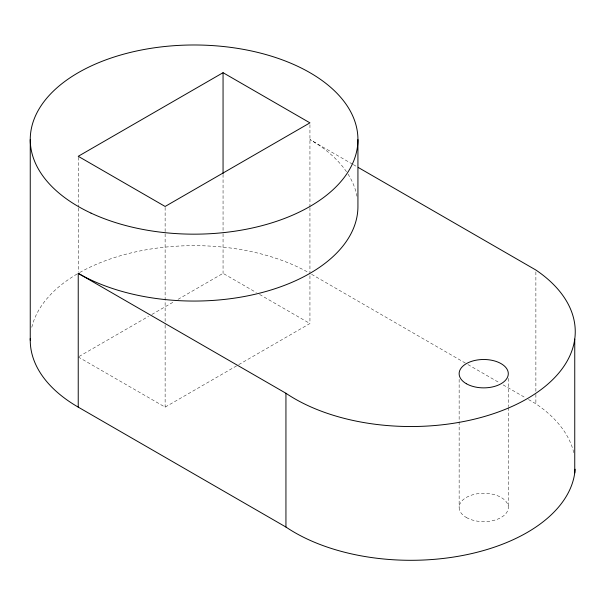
<?xml version="1.0" encoding="UTF-8"?>
<svg xmlns="http://www.w3.org/2000/svg" width="605" height="605" viewBox="0 0 605 605"><rect width="100%" height="100%" fill="white"/><g stroke="black" fill="none" stroke-linecap="round" stroke-linejoin="round"><path stroke-width="0.45" stroke-dasharray="3.02 2.27" d="M79.058 356.489L148.603 316.339M151.87 314.449L173.96 301.698M178.052 299.331L223.056 273.354L256.346 292.578M78.234 356.965L165.127 407.127L237.946 365.087M238.763 364.618L309.941 323.516L309.941 275.472M352.511 164.159L309.941 139.581A163.842 94.592 0 0 1 347.557 173.348M353.328 164.628L356.602 166.519M311.583 274.299L467.113 364.097M467.937 364.573L499.859 383.003M503.133 384.893L525.238 397.651M528.513 399.542L535.879 403.8A164.348 94.887 0 0 1 573.964 453.553M259.598 294.454L309.941 323.516M535.879 271.91L535.879 393.439M535.879 394.377L535.879 403.8M508.298 378.39L508.298 406.658M508.298 407.596L508.298 507.459M459.142 379.335L459.142 420.785M459.142 421.73L459.142 507.459M309.941 124.743L309.941 206.698M309.941 207.644L309.941 274.534M223.056 174.437L223.056 232.842M223.056 233.787L223.056 273.354M165.127 207.409L165.127 232.842M165.127 233.787L165.127 324.227M165.127 325.165L165.127 407.127M78.234 157.239L78.234 207.175M78.234 208.112L78.234 272.174M348.049 174.119A163.842 94.592 0 0 1 356.973 196.27M31.793 327.275A163.842 94.592 0 0 1 78.234 273.354M79.762 272.484A163.842 94.592 0 0 1 308.421 272.484M466.342 517.494A24.578 14.187 0 0 0 507.459 511.134A24.578 14.187 0 0 0 477.36 493.756A24.578 14.187 0 0 0 466.342 517.494"/><path stroke-width="0.91" d="M223.056 72.691L78.234 156.302L165.127 206.464L309.941 122.86L223.056 72.691L223.056 173.491M358.243 167.464L535.879 270.027A164.348 94.887 0 0 1 517.646 403.8A164.348 94.887 0 0 1 285.938 393.265L78.234 273.354L78.234 407.127L285.938 527.046A164.348 94.887 0 0 0 464.693 555.08A164.348 94.887 0 0 0 575.128 469.215M574.75 339.087L574.75 472.868M357.933 139.581L357.933 206.464A163.842 94.592 0 0 1 256.792 293.856A163.842 94.592 0 0 1 78.234 273.354M285.938 393.265L285.938 527.046M30.25 139.581L30.25 340.244M78.234 407.127A163.842 94.592 0 0 1 30.28 338.392M90.984 213.089A163.842 94.592 0 0 0 355.914 154.373A163.842 94.592 0 0 0 135.376 51.266A163.842 94.592 0 0 0 90.984 213.089M466.342 383.714A24.578 14.187 0 0 0 507.459 377.354A24.578 14.187 0 0 0 477.36 359.975A24.578 14.187 0 0 0 466.342 383.714"/></g></svg>
